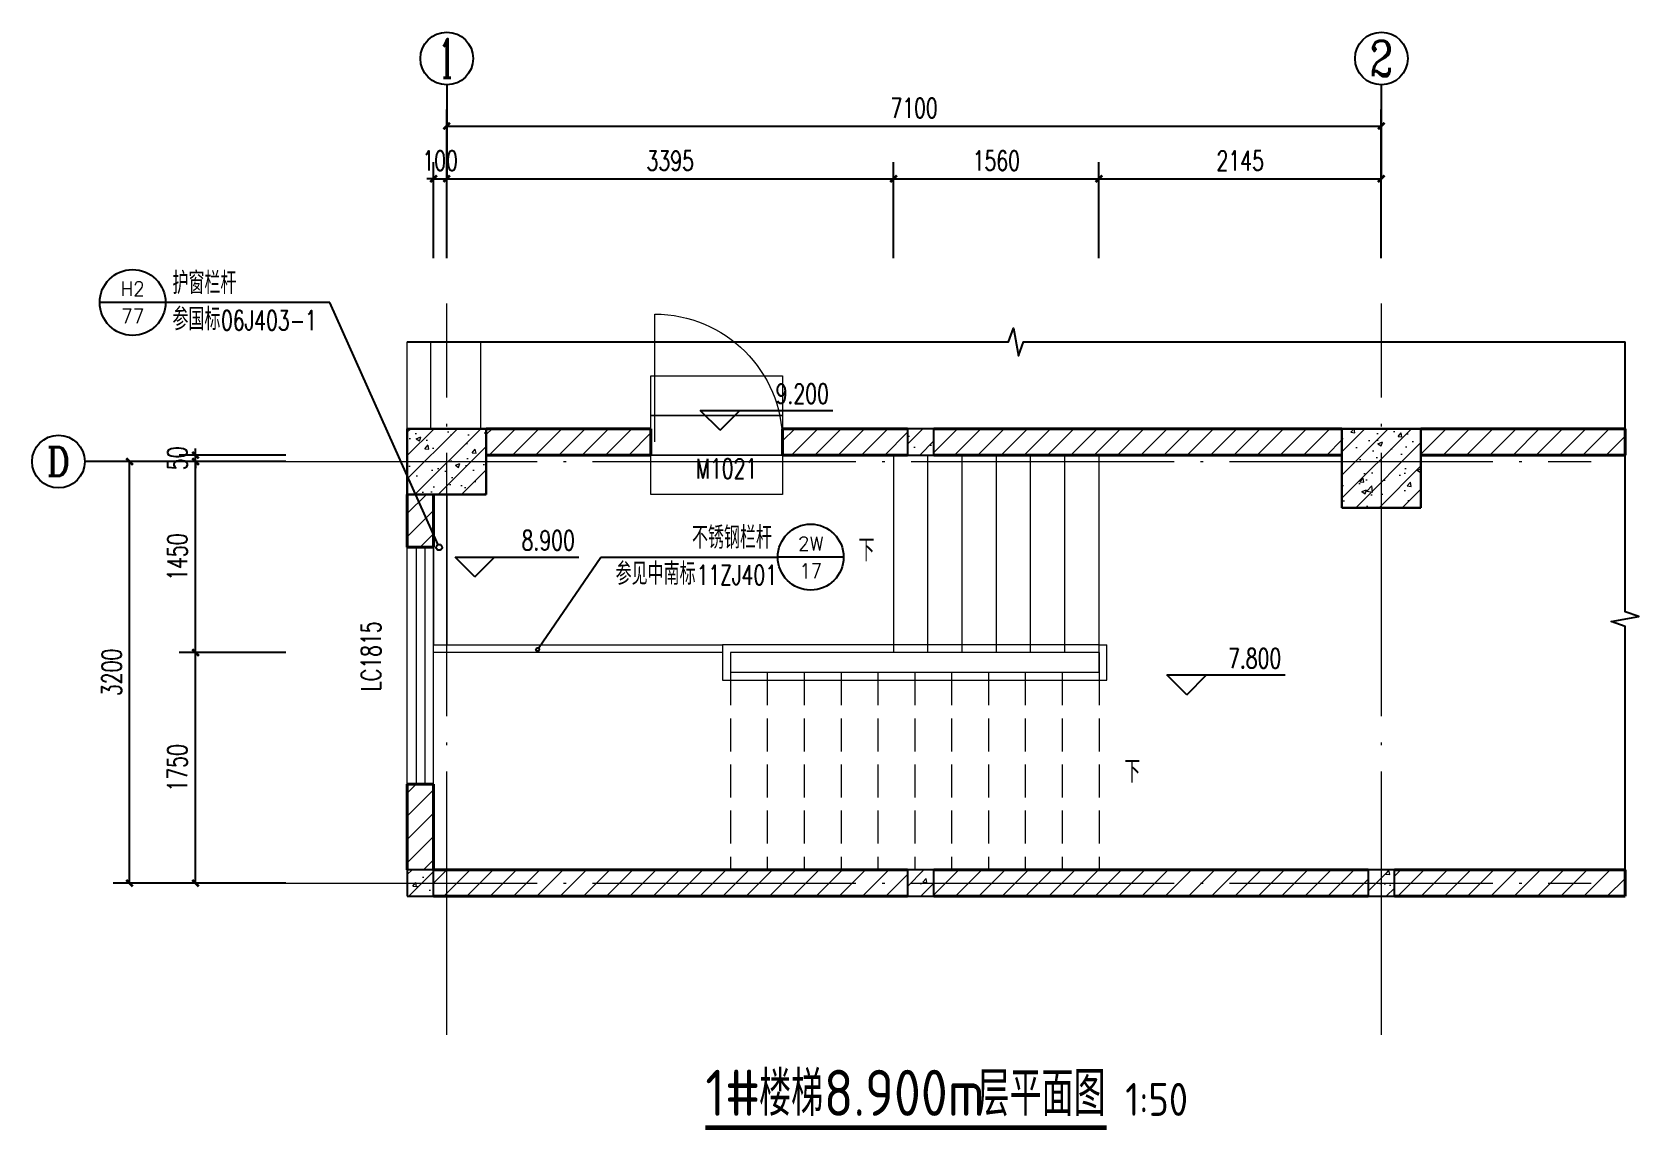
# Model space of a CAD drawing. Extents: x 238398 to 585159, y -66832 to 191741.
# Drawn here: x 379882 to 392088, y -51248 to -42914 of the extents above; entities that cross this region are included whole.
import ezdxf
from ezdxf.enums import TextEntityAlignment as Align

# ---------------------------------------------------------------- set-up
doc = ezdxf.new("R2010")
doc.units = 0
doc.header["$LTSCALE"] = 1000
doc.header["$MEASUREMENT"] = 0
doc.linetypes.add('DASH', pattern=[0.35, 0.25, -0.1])
doc.linetypes.add('DOTE', pattern=[2.42, 2, -0.2, 0.02, -0.2])
for name, color, linetype in [('AXIS', 3, 'Continuous'), ('AXIS_TEXT', 7, 'Continuous'), ('DIM_ELEV', 3, 'Continuous'), ('DIM_IDEN', 3, 'Continuous'), ('DIM_SYMB', 3, 'Continuous'), ('GZZ', 9, 'Continuous'), ('PUB_DIM', 76, 'Continuous'), ('WINDOW_TEXT', 7, 'Continuous')]:
    doc.layers.add(name, color=color, linetype=linetype)
for name, color, linetype, lineweight in [('COLUMN', 9, 'Continuous', 30), ('DOTE', 18, 'DOTE', 13), ('PUB_HATCH', 252, 'Continuous', 5), ('PUB_TEXT', 7, 'Continuous', 20), ('STAIR', 2, 'Continuous', 18), ('WALL', 4, 'Continuous', 40), ('WINDOW', 2, 'Continuous', 18), ('屋面', 2, 'Continuous', 20), ('水', 33, 'Continuous', 18)]:
    doc.layers.add(name, color=color, linetype=linetype, lineweight=lineweight)
doc.styles.add('_TCH_AXIS', font='complex.shx', dxfattribs={"bigfont": 'gbcbig.shx'})
doc.styles.add('_TCH_DIM', font='SIMPLEX', dxfattribs={"bigfont": 'GBCBIG'})
doc.styles.add('_TCH_DIM_T3', font='SIMPLEX', dxfattribs={"width": 0.705882, "bigfont": 'GBCBIG'})
doc.styles.add('_TCH_LABEL', font='geditxt.shx', dxfattribs={"bigfont": 'hztxt1.shx'})
doc.styles.add('_TCH_WINDOW', font='geditxt.shx', dxfattribs={"bigfont": 'hztxt1.shx'})
doc.styles.get("Standard").update_dxf_attribs({"font": 'gbenor.shx', "bigfont": 'gbcbig.shx'})
doc.dimstyles.new('_TCH_ARCH&&50', dxfattribs={"dimtxt": 148.75, "dimasz": 50, "dimexe": 125, "dimexo": 150, "dimgap": 63.125, "dimtad": 1, "dimdec": 0, "dimzin": 0, "dimdsep": 46, "dimtxsty": '_TCH_DIM_T3', "dimblk": 'ARCHTICK', "dimcen": 0.09, "dimazin": 2, "dimtfac": 1, "dimtdec": 0, "dimtix": 1, "dimtmove": 2, "dimatfit": 3, "dimfxl": 1, "dimtolj": 1, "dimtzin": 0, "dimarcsym": 0})
pattern_1 = [(45, (0, 89.76), (-88.388383, 88.388383), [])]
pattern_2 = [(45, (0, 0), (-88.388348, 88.388348), []), (50, (0, 0), (358.6301, -31.37607), [37.5, -412.5]), (355, (0, 0), (-69.37567, 376.09607), [30, -330]), (100.4514, (29.9, -2.6), (289.2547, 344.71977), [31.8701, -350.57106]), (46.1842, (0, 100), (533.6205, -82.7595), [56.25, -618.75]), (96.6356, (44.47, 93.1), (467.33135, 487.05894), [47.80514, -525.8565]), (351.1842, (0, 100), (467.331, 487.0593), [45, -495]), (21, (50, 75), (298.45353, -201.30945), [37.5, -412.5]), (326, (50, 75), (121.65767, 362.57502), [30, -330]), (71.4514, (74.87, 58.22), (420.1113, 161.26525), [31.8701, -350.57106]), (37.5, (0, 0), (6.079928, 166.446927), [0, -326, 0, -335, 0, -331.25]), (7.5, (0, 0), (131.53477, 197.205856), [0, -191, 0, -318.5, 0, -126.25]), (327.5, (-111.5, 0), (266.91122, -11.277436), [0, -125, 0, -390, 0, -517.5]), (317.5, (-161.5, 0), (291.59308, 50.05249), [0, -162.5, 0, -259, 0, -367.5])]

# ---------------------------------------------------------------- blocks, each defined once
blk = doc.blocks.new('_ArchTick')
at = {"color": 0, "linetype": 'ByBlock', "const_width": 0.4}
blk.add_lwpolyline([(-0.5, -0.5), (0.5, 0.5)], dxfattribs=at)
blk = doc.blocks.new('*D217')
at = {"layer": 'Defpoints', "color": 0, "transparency": 16777216}
for p in [(390131, -43627), (383031, -44780), (390131, -44780)]:
    blk.add_point(p, dxfattribs=at)
at = {"layer": 'PUB_DIM', "color": 0, "lineweight": -2, "transparency": 16777216}
for p, q in [((383031, -44630), (383031, -43502)), ((390131, -44630), (390131, -43502)), ((383031, -43627), (390131, -43627))]:
    blk.add_line(p, q, dxfattribs=at)
at = {"layer": 'PUB_DIM', "color": 0, "lineweight": -2, "transparency": 16777216, "xscale": 50, "yscale": 50, "zscale": 50, "rotation": 180}
blk.add_blockref('_ArchTick', (383031, -43627), dxfattribs=at)
at = {"layer": 'PUB_DIM', "color": 0, "lineweight": -2, "transparency": 16777216, "xscale": 50, "yscale": 50, "zscale": 50}
blk.add_blockref('_ArchTick', (390131, -43627), dxfattribs=at)
at = {"layer": 'PUB_DIM', "color": 0, "transparency": 16777216, "insert": (386581, -43490), "char_height": 148.8, "attachment_point": 5, "style": '_TCH_DIM_T3'}
blk.add_mtext('\\A1;7100', dxfattribs=at)
blk = doc.blocks.new('*D218')
at = {"layer": 'Defpoints', "color": 0, "transparency": 16777216}
for p in [(383031, -44027), (382931, -44781), (383031, -44781)]:
    blk.add_point(p, dxfattribs=at)
at = {"layer": 'PUB_DIM', "color": 0, "lineweight": -2, "transparency": 16777216}
for p, q in [((382931, -44631), (382931, -43902)), ((383031, -44631), (383031, -43902)), ((382931, -44027), (382881, -44027)), ((382931, -44027), (383031, -44027)), ((383031, -44027), (383081, -44027))]:
    blk.add_line(p, q, dxfattribs=at)
at = {"layer": 'PUB_DIM', "color": 0, "lineweight": -2, "transparency": 16777216, "xscale": 50, "yscale": 50, "zscale": 50}
blk.add_blockref('_ArchTick', (382931, -44027), dxfattribs=at)
at = {"layer": 'PUB_DIM', "color": 0, "lineweight": -2, "transparency": 16777216, "xscale": 50, "yscale": 50, "zscale": 50, "rotation": 180}
blk.add_blockref('_ArchTick', (383031, -44027), dxfattribs=at)
at = {"layer": 'PUB_DIM', "color": 0, "transparency": 16777216, "insert": (382981, -43890), "char_height": 148.8, "attachment_point": 5, "style": '_TCH_DIM_T3'}
blk.add_mtext('\\A1;100', dxfattribs=at)
blk = doc.blocks.new('*D219')
at = {"layer": 'Defpoints', "color": 0, "transparency": 16777216}
for p in [(386426, -44027), (383031, -44781), (386426, -44781)]:
    blk.add_point(p, dxfattribs=at)
at = {"layer": 'PUB_DIM', "color": 0, "lineweight": -2, "transparency": 16777216}
for p, q in [((383031, -44631), (383031, -43902)), ((386426, -44631), (386426, -43902)), ((383031, -44027), (386426, -44027))]:
    blk.add_line(p, q, dxfattribs=at)
at = {"layer": 'PUB_DIM', "color": 0, "lineweight": -2, "transparency": 16777216, "xscale": 50, "yscale": 50, "zscale": 50, "rotation": 180}
blk.add_blockref('_ArchTick', (383031, -44027), dxfattribs=at)
at = {"layer": 'PUB_DIM', "color": 0, "lineweight": -2, "transparency": 16777216, "xscale": 50, "yscale": 50, "zscale": 50}
blk.add_blockref('_ArchTick', (386426, -44027), dxfattribs=at)
at = {"layer": 'PUB_DIM', "color": 0, "transparency": 16777216, "insert": (384729, -43890), "char_height": 148.8, "attachment_point": 5, "style": '_TCH_DIM_T3'}
blk.add_mtext('\\A1;3395', dxfattribs=at)
blk = doc.blocks.new('*D220')
at = {"layer": 'Defpoints', "color": 0, "transparency": 16777216}
for p in [(387986, -44027), (386426, -44781), (387986, -44781)]:
    blk.add_point(p, dxfattribs=at)
at = {"layer": 'PUB_DIM', "color": 0, "lineweight": -2, "transparency": 16777216}
for p, q in [((386426, -44631), (386426, -43902)), ((387986, -44631), (387986, -43902)), ((386426, -44027), (387986, -44027))]:
    blk.add_line(p, q, dxfattribs=at)
at = {"layer": 'PUB_DIM', "color": 0, "lineweight": -2, "transparency": 16777216, "xscale": 50, "yscale": 50, "zscale": 50, "rotation": 180}
blk.add_blockref('_ArchTick', (386426, -44027), dxfattribs=at)
at = {"layer": 'PUB_DIM', "color": 0, "lineweight": -2, "transparency": 16777216, "xscale": 50, "yscale": 50, "zscale": 50}
blk.add_blockref('_ArchTick', (387986, -44027), dxfattribs=at)
at = {"layer": 'PUB_DIM', "color": 0, "transparency": 16777216, "insert": (387206, -43890), "char_height": 148.8, "attachment_point": 5, "style": '_TCH_DIM_T3'}
blk.add_mtext('\\A1;1560', dxfattribs=at)
blk = doc.blocks.new('*D221')
at = {"layer": 'Defpoints', "color": 0, "transparency": 16777216}
for p in [(390131, -44027), (387986, -44781), (390131, -44781)]:
    blk.add_point(p, dxfattribs=at)
at = {"layer": 'PUB_DIM', "color": 0, "lineweight": -2, "transparency": 16777216}
for p, q in [((387986, -44631), (387986, -43902)), ((390131, -44631), (390131, -43902)), ((387986, -44027), (390131, -44027))]:
    blk.add_line(p, q, dxfattribs=at)
at = {"layer": 'PUB_DIM', "color": 0, "lineweight": -2, "transparency": 16777216, "xscale": 50, "yscale": 50, "zscale": 50, "rotation": 180}
blk.add_blockref('_ArchTick', (387986, -44027), dxfattribs=at)
at = {"layer": 'PUB_DIM', "color": 0, "lineweight": -2, "transparency": 16777216, "xscale": 50, "yscale": 50, "zscale": 50}
blk.add_blockref('_ArchTick', (390131, -44027), dxfattribs=at)
at = {"layer": 'PUB_DIM', "color": 0, "transparency": 16777216, "insert": (389059, -43890), "char_height": 148.8, "attachment_point": 5, "style": '_TCH_DIM_T3'}
blk.add_mtext('\\A1;2145', dxfattribs=at)
blk = doc.blocks.new('*D228')
at = {"layer": 'Defpoints', "color": 0, "transparency": 16777216}
for p in [(380622, -46175), (381960, -46175), (381960, -49375)]:
    blk.add_point(p, dxfattribs=at)
at = {"layer": 'PUB_DIM', "color": 0, "lineweight": -2, "transparency": 16777216}
for p, q in [((381810, -46175), (380497, -46175)), ((380622, -49375), (380622, -46175)), ((381810, -49375), (380497, -49375))]:
    blk.add_line(p, q, dxfattribs=at)
at = {"layer": 'PUB_DIM', "color": 0, "lineweight": -2, "transparency": 16777216, "xscale": 50, "yscale": 50, "zscale": 50}
for p, rotation in [((380622, -46175), 90), ((380622, -49375), 270)]:
    blk.add_blockref('_ArchTick', p, dxfattribs=dict(at, rotation=rotation))
at = {"layer": 'PUB_DIM', "color": 0, "transparency": 16777216, "insert": (380485, -47775), "char_height": 148.8, "attachment_point": 5, "rotation": 90, "style": '_TCH_DIM_T3'}
blk.add_mtext('\\A1;3200', dxfattribs=at)
blk = doc.blocks.new('*D229')
at = {"layer": 'Defpoints', "color": 0, "transparency": 16777216}
for p in [(381123, -47625), (381960, -47625), (381960, -49375)]:
    blk.add_point(p, dxfattribs=at)
at = {"layer": 'PUB_DIM', "color": 0, "lineweight": -2, "transparency": 16777216}
for p, q in [((381810, -47625), (380998, -47625)), ((381123, -49375), (381123, -47625)), ((381810, -49375), (380998, -49375))]:
    blk.add_line(p, q, dxfattribs=at)
at = {"layer": 'PUB_DIM', "color": 0, "lineweight": -2, "transparency": 16777216, "xscale": 50, "yscale": 50, "zscale": 50}
for p, rotation in [((381123, -47625), 90), ((381123, -49375), 270)]:
    blk.add_blockref('_ArchTick', p, dxfattribs=dict(at, rotation=rotation))
at = {"layer": 'PUB_DIM', "color": 0, "transparency": 16777216, "insert": (380985, -48500), "char_height": 148.8, "attachment_point": 5, "rotation": 90, "style": '_TCH_DIM_T3'}
blk.add_mtext('\\A1;1750', dxfattribs=at)
blk = doc.blocks.new('*D230')
at = {"layer": 'Defpoints', "color": 0, "transparency": 16777216}
for p in [(381123, -46175), (381960, -46175), (381960, -47625)]:
    blk.add_point(p, dxfattribs=at)
at = {"layer": 'PUB_DIM', "color": 0, "lineweight": -2, "transparency": 16777216}
for p, q in [((381810, -46175), (380998, -46175)), ((381123, -47625), (381123, -46175)), ((381810, -47625), (380998, -47625))]:
    blk.add_line(p, q, dxfattribs=at)
at = {"layer": 'PUB_DIM', "color": 0, "lineweight": -2, "transparency": 16777216, "xscale": 50, "yscale": 50, "zscale": 50}
for p, rotation in [((381123, -46175), 90), ((381123, -47625), 270)]:
    blk.add_blockref('_ArchTick', p, dxfattribs=dict(at, rotation=rotation))
at = {"layer": 'PUB_DIM', "color": 0, "transparency": 16777216, "insert": (380985, -46900), "char_height": 148.8, "attachment_point": 5, "rotation": 90, "style": '_TCH_DIM_T3'}
blk.add_mtext('\\A1;1450', dxfattribs=at)
blk = doc.blocks.new('*D231')
at = {"layer": 'Defpoints', "color": 0, "transparency": 16777216}
for p in [(381123, -46125), (381960, -46125), (381960, -46175)]:
    blk.add_point(p, dxfattribs=at)
at = {"layer": 'PUB_DIM', "color": 0, "lineweight": -2, "transparency": 16777216}
for p, q in [((381810, -46125), (380998, -46125)), ((381123, -46125), (381123, -46075)), ((381123, -46175), (381123, -46125)), ((381810, -46175), (380998, -46175)), ((381123, -46175), (381123, -46225))]:
    blk.add_line(p, q, dxfattribs=at)
at = {"layer": 'PUB_DIM', "color": 0, "lineweight": -2, "transparency": 16777216, "xscale": 50, "yscale": 50, "zscale": 50}
for p, rotation in [((381123, -46125), 270), ((381123, -46175), 90)]:
    blk.add_blockref('_ArchTick', p, dxfattribs=dict(at, rotation=rotation))
at = {"layer": 'PUB_DIM', "color": 0, "transparency": 16777216, "insert": (380985, -46150), "char_height": 148.8, "attachment_point": 5, "rotation": 90, "style": '_TCH_DIM_T3'}
blk.add_mtext('\\A1;50', dxfattribs=at)
blk = doc.blocks.new('$TCHSYS$WIN2D')
for p, q in [((-0.5, 0.5), (0.5, 0.5)), ((0.5, 0.1667), (-0.5, 0.1667)), ((0.5, -0.1667), (-0.5, -0.1667)), ((-0.5, -0.5), (0.5, -0.5))]:
    blk.add_line(p, q)
blk = doc.blocks.new('$DorLib2D$00000003')
blk.add_line((0.47, 0), (0.47, 0.97))
at = {"lineweight": 13}
blk.add_arc((0.47, 0), 0.97, 90, 180, dxfattribs=at)

msp = doc.modelspace()

# ---------------------------------------------------------------- hatches: boundary and pattern name
at = {"layer": 'PUB_HATCH'}
h = msp.add_hatch(dxfattribs=at)
h.set_pattern_fill('钢筋混凝土', color=256, scale=50, style=0)
h.set_pattern_definition(pattern_2)
h.paths.add_polyline_path([(383331.5, -46424.6), (383331.5, -45924.6), (382731.5, -45924.6), (382731.5, -46424.6)])
h = msp.add_hatch(dxfattribs=at)
h.set_pattern_fill('普通砖', color=256, scale=50, style=0)
h.set_pattern_definition(pattern_1)
h.paths.add_polyline_path([(383331.5, -45924.6), (383331.5, -46124.6), (384581.5, -46124.6), (384581.5, -45924.6)])
h = msp.add_hatch(dxfattribs=at)
h.set_pattern_fill('普通砖', color=256, scale=50, style=0)
h.set_pattern_definition(pattern_1)
h.paths.add_polyline_path([(386531.5, -46124.6), (386531.5, -45924.6), (385581.5, -45924.6), (385581.5, -46124.6)])
h = msp.add_hatch(dxfattribs=at)
h.set_pattern_fill('钢筋混凝土', color=256, scale=50, style=0)
h.set_pattern_definition(pattern_2)
h.paths.add_polyline_path([(386531.5, -46124.6), (386731.5, -46124.6), (386731.5, -45924.6), (386531.5, -45924.6)])
h = msp.add_hatch(dxfattribs=at)
h.set_pattern_fill('普通砖', color=256, scale=50, style=0)
h.set_pattern_definition(pattern_1)
h.paths.add_polyline_path([(389831.5, -46124.6), (389831.5, -45924.6), (386731.5, -45924.6), (386731.5, -46124.6)])
h = msp.add_hatch(dxfattribs=at)
h.set_pattern_fill('钢筋混凝土', color=256, scale=50, style=0)
h.set_pattern_definition(pattern_2)
h.paths.add_polyline_path([(390431.5, -46524.6), (390431.5, -45924.6), (389831.5, -45924.6), (389831.5, -46524.6)])
h = msp.add_hatch(dxfattribs=at)
h.set_pattern_fill('普通砖', color=256, scale=50, style=0)
h.set_pattern_definition(pattern_1)
h.paths.add_polyline_path([(390431.5, -45924.6), (390431.5, -46124.6), (391982.5, -46124.6), (391982.5, -45924.6)])
h = msp.add_hatch(dxfattribs=at)
h.set_pattern_fill('普通砖', color=256, scale=50, style=0)
h.set_pattern_definition(pattern_1)
h.paths.add_polyline_path([(382931.5, -46424.6), (382731.5, -46424.6), (382731.5, -46824.4), (382931.5, -46824.4)])
h = msp.add_hatch(dxfattribs=at)
h.set_pattern_fill('普通砖', color=256, scale=50, style=0)
h.set_pattern_definition(pattern_1)
h.paths.add_polyline_path([(382731.5, -49274.6), (382931.5, -49274.6), (382931.5, -48624.4), (382731.5, -48624.4)])
h = msp.add_hatch(dxfattribs=at)
h.set_pattern_fill('钢筋混凝土', color=256, scale=50, style=0)
h.set_pattern_definition(pattern_2)
h.paths.add_polyline_path([(382731.5, -49474.6), (382931.5, -49474.6), (382931.5, -49274.6), (382731.5, -49274.6)])
h = msp.add_hatch(dxfattribs=at)
h.set_pattern_fill('普通砖', color=256, scale=50, style=0)
h.set_pattern_definition(pattern_1)
h.paths.add_polyline_path([(386531.5, -49474.6), (386531.5, -49274.6), (382931.5, -49274.6), (382931.5, -49474.6)])
h = msp.add_hatch(dxfattribs=at)
h.set_pattern_fill('钢筋混凝土', color=256, scale=50, style=0)
h.set_pattern_definition(pattern_2)
h.paths.add_polyline_path([(386531.5, -49474.6), (386731.5, -49474.6), (386731.5, -49274.6), (386531.5, -49274.6)])
h = msp.add_hatch(dxfattribs=at)
h.set_pattern_fill('普通砖', color=256, scale=50, style=0)
h.set_pattern_definition(pattern_1)
h.paths.add_polyline_path([(390031.5, -49474.6), (390031.5, -49274.6), (386731.5, -49274.6), (386731.5, -49474.6)])
h = msp.add_hatch(dxfattribs=at)
h.set_pattern_fill('钢筋混凝土', color=256, scale=50, style=0)
h.set_pattern_definition(pattern_2)
h.paths.add_polyline_path([(390031.5, -49474.6), (390231.5, -49474.6), (390231.5, -49274.6), (390031.5, -49274.6)])
h = msp.add_hatch(dxfattribs=at)
h.set_pattern_fill('普通砖', color=256, scale=50, style=0)
h.set_pattern_definition(pattern_1)
h.paths.add_polyline_path([(390231.5, -49274.6), (390231.5, -49474.6), (391982.5, -49474.6), (391982.5, -49274.6)])

# ---------------------------------------------------------------- linework, layer by layer
at = {"layer": 'AXIS'}
for p, q in [((383031.5, -43314), (383031.5, -44027.2)), ((390131.5, -44027.2), (390131.5, -43314)), ((381718.5, -46174.6), (380281.7, -46174.6))]:
    msp.add_line(p, q, dxfattribs=at)
for centre in [(383031.5, -43114), (390131.5, -43114), (380081.7, -46174.6)]:
    msp.add_circle(centre, 200, dxfattribs=at)
at = {"layer": 'COLUMN'}
for p, q in [((383331.5, -45924.6), (382731.5, -45924.6)), ((382731.5, -45924.6), (382731.5, -46424.6)), ((383331.5, -46424.6), (383331.5, -45924.6)), ((390431.5, -45924.6), (389831.5, -45924.6)), ((389831.5, -45924.6), (389831.5, -46524.6)), ((390431.5, -46524.6), (390431.5, -45924.6)), ((382731.5, -46424.6), (383331.5, -46424.6)), ((389831.5, -46524.6), (390431.5, -46524.6))]:
    msp.add_line(p, q, dxfattribs=at)
at = {"layer": 'DIM_ELEV'}
for p, q in [((385107.6, -45936.3), (384957.6, -45786.3)), ((384957.6, -45786.3), (385964.4, -45786.3)), ((385107.6, -45936.3), (385257.6, -45786.3)), ((383244.3, -47049.6), (383094.3, -46899.6)), ((383094.3, -46899.6), (384034.8, -46899.6)), ((383244.3, -47049.6), (383394.3, -46899.6)), ((388652.7, -47944.7), (388502.7, -47794.7)), ((388502.7, -47794.7), (389401.1, -47794.7)), ((388652.7, -47944.7), (388802.7, -47794.7))]:
    msp.add_line(p, q, dxfattribs=at)
at = {"layer": 'DIM_IDEN'}
for p, q in [((380895.1, -44966.5), (380395.1, -44966.5)), ((382143.9, -44966.5), (380895.1, -44966.5)), ((382965.3, -46805.4), (382143.9, -44966.5)), ((383728.7, -47591.6), (384202.6, -46899.6)), ((384202.6, -46899.6), (385546.1, -46899.6)), ((386046.1, -46899.6), (385546.1, -46899.6))]:
    msp.add_line(p, q, dxfattribs=at)
for centre, radius in [((380645.1, -44966.5), 250), ((385796.1, -46899.6), 250), ((382974.3, -46825.6), 22.1), ((383721.4, -47602.1), 12.7)]:
    msp.add_circle(centre, radius, dxfattribs=at)
at = {"layer": 'DIM_SYMB'}
for points in [[(382729.5, -45266.5), (387299.7, -45266.5), (387338, -45161.5), (387375, -45371.5), (387412.2, -45266.5), (391982.5, -45266.5)], [(391982.5, -49474.6), (391982.5, -47426.8), (391877.5, -47388.5), (392087.5, -47351.5), (391982.5, -47314.3), (391982.5, -45266.5)]]:
    msp.add_lwpolyline(points, dxfattribs=at)
msp.add_lwpolyline([(386306.5, -46844.6, 0, 0, 0), (387836.5, -46844.6, 40, 0, 0), (387986.5, -46844.6, 0, 0, 0)], format="xyseb", dxfattribs=at)
at = {"layer": 'DIM_SYMB', "linetype": 'DASH'}
msp.add_lwpolyline([(388126.5, -48524.6, 0, 0, 0), (384059, -48524.6, 0, 0, 0), (384059, -48338.9, 0, 0, 0), (384059, -47774.6, 40, 0, 0), (384059, -47624.6, 0, 0, 0)], format="xyseb", dxfattribs=at)
at = {"layer": 'DIM_SYMB', "const_width": 35}
msp.add_lwpolyline([(384996.1, -51230.9), (388045.8, -51230.9)], dxfattribs=at)
at = {"layer": 'DOTE'}
msp.add_line((381718.5, -46174.6), (391723.9, -46174.6), dxfattribs=at)
at = {"layer": 'DOTE', "color": 149}
msp.add_line((381718.5, -49374.6), (391723.9, -49374.6), dxfattribs=at)
at = {"layer": 'DOTE'}
for points in [[(383031.5, -50527.9), (383031.5, -44975.1)], [(390131.5, -50527.9), (390131.5, -44975.1)]]:
    msp.add_lwpolyline(points, dxfattribs=at)
at = {"layer": 'GZZ'}
for p, q in [((386731.5, -45924.6), (386531.5, -45924.6)), ((386531.5, -45924.6), (386531.5, -46124.6)), ((386731.5, -46124.6), (386731.5, -45924.6)), ((386531.5, -46124.6), (386731.5, -46124.6)), ((382931.5, -49274.6), (382731.5, -49274.6)), ((382731.5, -49274.6), (382731.5, -49474.6)), ((382931.5, -49474.6), (382931.5, -49274.6)), ((386731.5, -49274.6), (386531.5, -49274.6)), ((386531.5, -49274.6), (386531.5, -49474.6)), ((386731.5, -49474.6), (386731.5, -49274.6)), ((390231.5, -49274.6), (390031.5, -49274.6)), ((390031.5, -49274.6), (390031.5, -49474.6)), ((390231.5, -49474.6), (390231.5, -49274.6)), ((382731.5, -49474.6), (382931.5, -49474.6)), ((386531.5, -49474.6), (386731.5, -49474.6)), ((390031.5, -49474.6), (390231.5, -49474.6))]:
    msp.add_line(p, q, dxfattribs=at)
at = {"layer": 'STAIR'}
for p, q in [((386531.5, -46124.6), (386426.5, -46124.6)), ((386426.5, -47624.6), (386426.5, -46124.6)), ((386686.5, -47624.6), (386686.5, -46124.6)), ((387986.5, -46124.6), (386731.5, -46124.6)), ((386946.5, -47624.6), (386946.5, -46124.6)), ((387206.5, -47624.6), (387206.5, -46124.6)), ((387466.5, -47624.6), (387466.5, -46124.6)), ((387726.5, -47624.6), (387726.5, -46124.6)), ((387986.5, -47624.6), (387986.5, -46124.6)), ((387986.5, -47564.6), (385126.5, -47564.6)), ((385126.5, -47564.6), (385126.5, -47834.6)), ((387986.5, -47774.6), (387986.5, -47564.6)), ((387986.5, -47624.6), (387986.5, -47564.6)), ((387986.5, -47564.6), (388046.5, -47564.6)), ((388046.5, -47834.6), (388046.5, -47564.6)), ((387986.5, -47624.6), (385186.5, -47624.6)), ((385186.5, -47624.6), (385186.5, -47774.6)), ((387986.5, -47624.6), (386426.5, -47624.6)), ((387986.5, -47624.6), (387986.5, -47774.6)), ((385126.5, -47834.6), (388046.5, -47834.6)), ((385186.5, -47774.6), (387986.5, -47774.6))]:
    msp.add_line(p, q, dxfattribs=at)
at = {"layer": 'STAIR', "linetype": 'DASH'}
for p, q in [((385186.5, -47774.6), (387986.5, -47774.6)), ((385186.5, -47774.6), (385186.5, -49274.6)), ((385466.5, -47774.6), (385466.5, -49274.6)), ((385746.5, -47774.6), (385746.5, -49274.6)), ((386026.5, -47774.6), (386026.5, -49274.6)), ((386306.5, -47774.6), (386306.5, -49274.6)), ((386586.5, -47774.6), (386586.5, -49274.6)), ((386866.5, -47774.6), (386866.5, -49274.6)), ((387146.5, -47774.6), (387146.5, -49274.6)), ((387426.5, -47774.6), (387426.5, -49274.6)), ((387706.5, -47774.6), (387706.5, -49274.6)), ((387986.5, -47774.6), (387986.5, -49274.6)), ((385186.5, -49274.6), (387986.5, -49274.6))]:
    msp.add_line(p, q, dxfattribs=at)
at = {"layer": 'STAIR'}
for points in [[(384581.5, -45824.6), (384581.5, -45524.6), (385581.5, -45524.6), (385581.5, -45824.6)], [(384581.5, -46124.6), (384581.5, -45824.6), (385581.5, -45824.6), (385581.5, -46124.6)], [(384581.5, -46424.6), (384581.5, -46124.6), (385581.5, -46124.6), (385581.5, -46424.6)]]:
    msp.add_lwpolyline(points, close=True, dxfattribs=at)
for points in [[(382931.5, -46424.6), (382931.5, -47564.6)], [(383031.5, -46424.6), (383031.5, -47564.6)], [(382931.5, -47564.6), (385126.5, -47564.6)], [(385126.5, -47624.6), (382931.5, -47624.6)]]:
    msp.add_lwpolyline(points, dxfattribs=at)
at = {"layer": 'WALL'}
for p, q in [((384581.5, -45924.6), (383331.5, -45924.6)), ((384581.5, -46124.6), (384581.5, -45924.6)), ((386531.5, -45924.6), (385581.5, -45924.6)), ((385581.5, -45924.6), (385581.5, -46124.6)), ((386731.5, -45924.6), (389831.5, -45924.6)), ((390431.5, -45924.6), (391982.5, -45924.6)), ((391982.5, -45924.6), (391982.5, -46124.6)), ((383331.5, -46124.6), (384581.5, -46124.6)), ((385581.5, -46124.6), (386531.5, -46124.6)), ((386731.5, -46124.6), (389831.5, -46124.6)), ((390431.5, -46124.6), (391982.5, -46124.6)), ((382731.5, -46424.6), (382731.5, -46824.4)), ((382931.5, -46824.4), (382931.5, -46424.6)), ((382731.5, -46824.4), (382931.5, -46824.4)), ((382931.5, -48624.4), (382731.5, -48624.4)), ((382731.5, -48624.4), (382731.5, -49274.6)), ((382931.5, -49274.6), (382931.5, -48624.4)), ((382931.5, -49274.6), (386531.5, -49274.6)), ((386731.5, -49274.6), (390031.5, -49274.6)), ((390231.5, -49274.6), (391982.5, -49274.6)), ((391982.5, -49274.6), (391982.5, -49474.6)), ((382931.5, -49474.6), (386531.5, -49474.6)), ((386731.5, -49474.6), (390031.5, -49474.6)), ((390231.5, -49474.6), (391982.5, -49474.6))]:
    msp.add_line(p, q, dxfattribs=at)
at = {"layer": '屋面'}
msp.add_line((382911.5, -45924.6), (382911.5, -45266.5), dxfattribs=at)
msp.add_lwpolyline([(382731.5, -45924.6), (382731.5, -45924.6), (382731.5, -45266.5)], dxfattribs=at)
at = {"layer": '水'}
msp.add_line((383291.5, -45924.6), (383291.5, -45266.5), dxfattribs=at)

# ---------------------------------------------------------------- block references
at = {"layer": 'WINDOW'}
ref = msp.add_blockref('$DorLib2D$00000003', (385081.5, -46024.6), dxfattribs=dict(at, xscale=-1000, yscale=1000, zscale=-1000))
ref.add_attrib('A', 'M1021', (384922.2, -46301.7), dxfattribs={"layer": 'WINDOW_TEXT', "height": 148.75, "style": '_TCH_WINDOW', "width": 0.705882})
ref = msp.add_blockref('$TCHSYS$WIN2D', (382831.5, -47724.4), dxfattribs=dict(at, xscale=1800, yscale=-200, zscale=1800, rotation=90))
ref.add_attrib('A', 'LC1815', (382530.8, -47918.7), dxfattribs={"layer": 'WINDOW_TEXT', "height": 148.75, "rotation": 90, "style": '_TCH_WINDOW', "width": 0.705882})

# ---------------------------------------------------------------- texts
at = {"layer": 'AXIS_TEXT', "style": '_TCH_AXIS'}
for s, height, p, p2 in [('1', 294.1, (382968.4, -43261), (383094.5, -43261)), ('2', 266.3, (390042.7, -43247.1), (390220.2, -43247.1)), ('D', 217.6, (379993.6, -46283.4), (380169.8, -46283.4))]:
    msp.add_text(s, height=height, dxfattribs=at).set_placement(p, p2, align=Align.FIT)
at = {"layer": 'PUB_TEXT', "style": '_TCH_DIM'}
for s, height, p in [('护窗栏杆', 168.79, (380947.6, -44902.8)), ('参国标', 168.79, (380947.6, -45177.2)), ('不锈钢栏杆', 168.79, (384894.2, -46835.9)), ('下', 168.8, (386159, -46932.1)), ('参见中南标', 168.79, (384314.3, -47110.4))]:
    msp.add_text(s, height=height, dxfattribs=at).set_placement(p)
at = {"layer": 'PUB_TEXT', "style": '_TCH_LABEL', "width": 1.428571}
for s, height, p, p2 in [('H2', 108.69, (380554.6, -44916.7), (380735.7, -44916.7)), ('77', 109.83, (380556.2, -45125.8), (380734, -45125.8)), ('2W', 104.2, (385699.4, -46849.1), (385892.9, -46849.1)), ('17', 113.23, (385712.6, -47061.8), (385879.7, -47061.8))]:
    msp.add_text(s, height=height, dxfattribs=at).set_placement(p, p2, align=Align.FIT)
at = {"layer": 'PUB_TEXT', "style": '_TCH_DIM', "width": 0.705882}
for s, p in [('06J403-1', (381316.2, -45177.2)), ('9.200', (385529.4, -45733.8)), ('8.900', (383599.8, -46847.1)), ('11ZJ401', (384928.6, -47110.4)), ('7.800', (388966.1, -47742.2))]:
    msp.add_text(s, height=148.75, dxfattribs=at).set_placement(p)
at = {"layer": 'PUB_TEXT', "linetype": 'DASH', "style": '_TCH_DIM'}
msp.add_text('下', height=168.8, dxfattribs=at).set_placement((388179, -48612.1))
at = {"layer": 'PUB_TEXT'}
for s, height, p in [('楼梯', 337.59, (385404.4, -51142.2)), ('1#', 350, (384996.1, -51142.2)), ('8.900m', 350, (385895.9, -51142.2)), ('层平面图', 337.59, (387063.6, -51142.2)), ('1:50', 250, (388185.8, -51142.2))]:
    msp.add_text(s, height=height, dxfattribs=at).set_placement(p)

# ---------------------------------------------------------------- dimensions: what is measured, and where the dimension line sits
at = {"layer": 'PUB_DIM'}
for p1, p2, distance, picture, middle in [((383031.5, -44780.3), (390131.5, -44780.3), 1153.1, '*D217', (386581.5, -43489.7)), ((382931.5, -44781.2), (383031.5, -44781.2), 754, '*D218', (382981.5, -43889.7)), ((383031.5, -44781.2), (386426.5, -44781.2), 754, '*D219', (384729, -43889.7)), ((386426.5, -44781.2), (387986.5, -44781.2), 754, '*D220', (387206.5, -43889.7)), ((387986.5, -44781.2), (390131.5, -44781.2), 754, '*D221', (389059, -43889.7)), ((381960.4, -46174.6), (381960.4, -46124.6), 837.4, '*D231', (380985.5, -46149.6)), ((381960.4, -49374.6), (381960.4, -46174.6), 1337.9, '*D228', (380485, -47774.6)), ((381960.4, -47624.6), (381960.4, -46174.6), 837.4, '*D230', (380985.5, -46899.6)), ((381960.4, -49374.6), (381960.4, -47624.6), 837.4, '*D229', (380985.5, -48499.6))]:
    dim = msp.add_aligned_dim(p1=p1, p2=p2, distance=distance, dimstyle='_TCH_ARCH&&50', dxfattribs=at)
    dim.commit()
    dim.dimension.update_dxf_attribs({"geometry": picture, "text_midpoint": middle})

doc.saveas('drawing.dxf')
